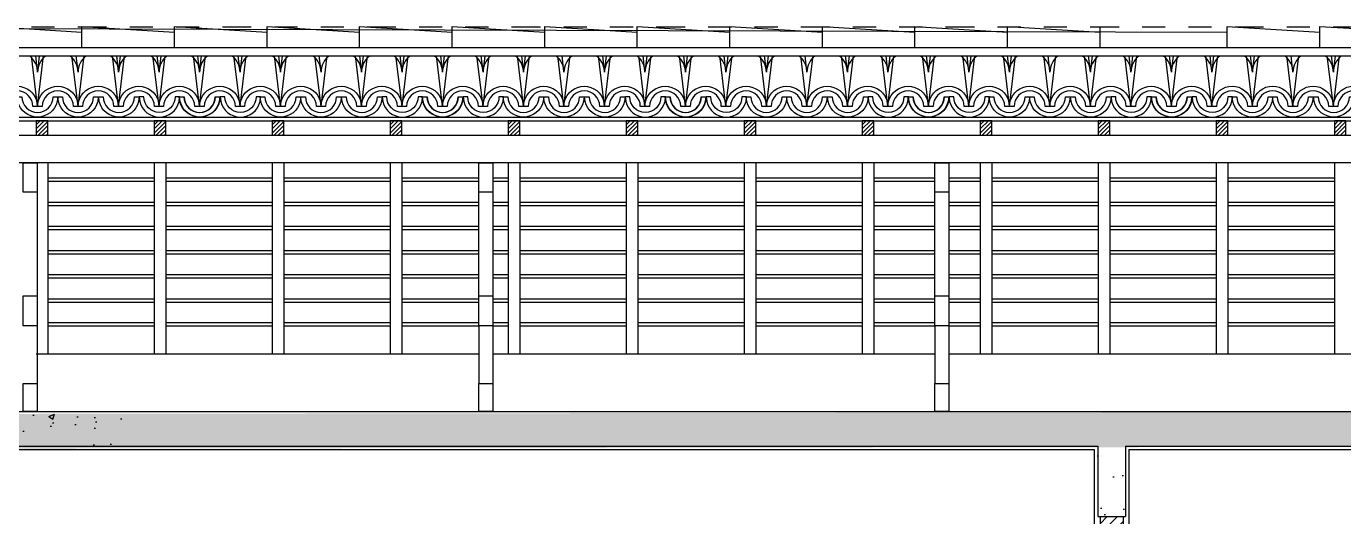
# Model space of a CAD drawing. Extents: x 183 to 373, y 23 to 105.
# Drawn here: x 220.27 to 225.96, y 83.3 to 85.42 of the extents above; entities that cross this region are included whole.
import ezdxf

# ---------------------------------------------------------------- set-up
doc = ezdxf.new("R2010")
doc.units = 0
doc.header["$LTSCALE"] = 0.005
doc.linetypes.add('C5', pattern=[60, 50, -5, 0, -5])
doc.linetypes.add('TRAÇO-2PTOS_P', pattern=[0.625, 0.25, -0.125, 0, -0.125, 0, -0.125])
doc.layers.get('0').update_dxf_attribs({"linetype": 'CONTINUOUS'})
for name, color, linetype in [('01', 1, 'CONTINUOUS'), ('A-PAREDE', 5, 'CONTINUOUS'), ('ARQ-ALV-CORTE', 4, 'CONTINUOUS'), ('ARQ-EXO-1_100', 251, 'C5'), ('ARQ-HTC', 9, 'CONTINUOUS'), ('ARQ-TLH-VISTA1', 2, 'CONTINUOUS'), ('BL-AR-TELHA 2', 2, 'CONTINUOUS'), ('MADEIRAMENTO', 2, 'CONTINUOUS')]:
    doc.layers.add(name, color=color, linetype=linetype)

msp = doc.modelspace()

# ---------------------------------------------------------------- hatches: boundary and pattern name
at = {"layer": 'ARQ-HTC'}
h = msp.add_hatch(dxfattribs=at)
h.set_pattern_fill('ANSI31', color=256, scale=0.004, style=0)
h.set_pattern_definition([(45, (-27.12494, 37.775708), (-0.0089802561, 0.0089802561), [])])
h.paths.add_polyline_path([(220.3147, 84.9458), (220.3647, 84.9458), (220.3647, 85.0085), (220.3147, 85.0085)])
h = msp.add_hatch(dxfattribs=at)
h.set_pattern_fill('ANSI31', color=256, scale=0.004, style=0)
h.set_pattern_definition([(45, (-26.61494, 37.775708), (-0.0089802561, 0.0089802561), [])])
h.paths.add_polyline_path([(220.8247, 84.9458), (220.8747, 84.9458), (220.8747, 85.0085), (220.8247, 85.0085)])
h = msp.add_hatch(dxfattribs=at)
h.set_pattern_fill('ANSI31', color=256, scale=0.004, style=0)
h.set_pattern_definition([(45, (-26.10494, 37.775708), (-0.0089802561, 0.0089802561), [])])
h.paths.add_polyline_path([(221.3347, 84.9458), (221.3847, 84.9458), (221.3847, 85.0085), (221.3347, 85.0085)])
h = msp.add_hatch(dxfattribs=at)
h.set_pattern_fill('ANSI31', color=256, scale=0.004, style=0)
h.set_pattern_definition([(45, (-25.59494, 37.775708), (-0.0089802561, 0.0089802561), [])])
h.paths.add_polyline_path([(221.8447, 84.9458), (221.8947, 84.9458), (221.8947, 85.0085), (221.8447, 85.0085)])
h = msp.add_hatch(dxfattribs=at)
h.set_pattern_fill('ANSI31', color=256, scale=0.004, style=0)
h.set_pattern_definition([(45, (-25.08494, 37.775708), (-0.0089802561, 0.0089802561), [])])
h.paths.add_polyline_path([(222.3547, 84.9458), (222.4047, 84.9458), (222.4047, 85.0085), (222.3547, 85.0085)])
h = msp.add_hatch(dxfattribs=at)
h.set_pattern_fill('ANSI31', color=256, scale=0.004, style=0)
h.set_pattern_definition([(45, (-24.57494, 37.775708), (-0.0089802561, 0.0089802561), [])])
h.paths.add_polyline_path([(222.8647, 84.9458), (222.9147, 84.9458), (222.9147, 85.0085), (222.8647, 85.0085)])
h = msp.add_hatch(dxfattribs=at)
h.set_pattern_fill('ANSI31', color=256, scale=0.004, style=0)
h.set_pattern_definition([(45, (-24.06494, 37.775708), (-0.0089802561, 0.0089802561), [])])
h.paths.add_polyline_path([(223.3747, 84.9458), (223.4247, 84.9458), (223.4247, 85.0085), (223.3747, 85.0085)])
h = msp.add_hatch(dxfattribs=at)
h.set_pattern_fill('ANSI31', color=256, scale=0.004, style=0)
h.set_pattern_definition([(45, (-23.55494, 37.775708), (-0.0089802561, 0.0089802561), [])])
h.paths.add_polyline_path([(223.8847, 84.9458), (223.9347, 84.9458), (223.9347, 85.0085), (223.8847, 85.0085)])
h = msp.add_hatch(dxfattribs=at)
h.set_pattern_fill('ANSI31', color=256, scale=0.004, style=0)
h.set_pattern_definition([(45, (-23.04494, 37.775708), (-0.0089802561, 0.0089802561), [])])
h.paths.add_polyline_path([(224.3947, 84.9458), (224.4447, 84.9458), (224.4447, 85.0085), (224.3947, 85.0085)])
h = msp.add_hatch(dxfattribs=at)
h.set_pattern_fill('ANSI31', color=256, scale=0.004, style=0)
h.set_pattern_definition([(45, (-22.53494, 37.775708), (-0.0089802561, 0.0089802561), [])])
h.paths.add_polyline_path([(224.9047, 84.9458), (224.9547, 84.9458), (224.9547, 85.0085), (224.9047, 85.0085)])
h = msp.add_hatch(dxfattribs=at)
h.set_pattern_fill('ANSI31', color=256, scale=0.004, style=0)
h.set_pattern_definition([(45, (-22.02494, 37.775708), (-0.0089802561, 0.0089802561), [])])
h.paths.add_polyline_path([(225.4147, 84.9458), (225.4647, 84.9458), (225.4647, 85.0085), (225.4147, 85.0085)])
h = msp.add_hatch(dxfattribs=at)
h.set_pattern_fill('ANSI31', color=256, scale=0.004, style=0)
h.set_pattern_definition([(45, (-21.51494, 37.775708), (-0.0089802561, 0.0089802561), [])])
h.paths.add_polyline_path([(225.9247, 84.9458), (225.9747, 84.9458), (225.9747, 85.0085), (225.9247, 85.0085)])
h = msp.add_hatch(dxfattribs=at)
h.set_pattern_fill('AR-CONC', color=251, scale=0.0014, style=0)
h.set_pattern_definition([(50, (84.715, 34.55552), (0.25505854, -0.02231472), [0.02667, -0.29337]), (355, (84.715, 34.55552), (-0.0493408, 0.2674796), [0.021336, -0.2346968]), (100.45144, (84.73625, 34.55366), (0.20571775, 0.24516485), [0.022666, -0.24932634]), (46.1842, (84.715, 34.62664), (0.37951066, -0.05885926), [0.040005, -0.440055]), (96.63556, (84.74662, 34.62174), (0.3323658, 0.3463966), [0.033999, -0.3739899]), (351.18415, (84.715, 34.62664), (0.3323658, 0.3463966), [0.032004, -0.3520436]), (21, (84.75056, 34.60886), (0.21226015, -0.14317128), [0.02667, -0.29337]), (326, (84.75056, 34.60886), (0.08652284, 0.25786315), [0.021336, -0.234696]), (71.45144, (84.76824, 34.59693), (0.298783, 0.11469188), [0.022666, -0.2493259]), (37.5, (84.715, 34.55552), (0.004324045, 0.118377054), [0, -0.2318512, 0, -0.238252, 0, -0.235585]), (7.5, (84.715, 34.55552), (0.09354753, 0.1402528), [0, -0.1358392, 0, -0.2265172, 0, -0.089789]), (327.5, (84.6357, 34.55552), (0.189826833, -0.00802024), [0, -0.0889, 0, -0.277368, 0, -0.368046]), (317.5, (84.60014, 34.55552), (0.20738085, 0.03559709), [0, -0.11557, 0, -0.1842008, 0, -0.261366])])
h.paths.add_polyline_path([(228.8376, 83.7528), (216.8873, 83.7378), (216.8873, 83.5878), (228.8376, 83.6028)])
h = msp.add_hatch(dxfattribs=at)
h.set_pattern_fill('AR-CONC', color=251, scale=0.0014, style=0)
h.set_pattern_definition([(50, (76.565, 34.55552), (0.25505854, -0.02231472), [0.02667, -0.29337]), (355, (76.565, 34.55552), (-0.0493408, 0.2674796), [0.021336, -0.2346968]), (100.45144, (76.58625, 34.55366), (0.20571775, 0.24516485), [0.022666, -0.24932634]), (46.1842, (76.565, 34.62664), (0.37951066, -0.05885926), [0.040005, -0.440055]), (96.63556, (76.59662, 34.62174), (0.3323658, 0.3463966), [0.033999, -0.3739899]), (351.18415, (76.565, 34.62664), (0.3323658, 0.3463966), [0.032004, -0.3520436]), (21, (76.60056, 34.60886), (0.21226015, -0.14317128), [0.02667, -0.29337]), (326, (76.60056, 34.60886), (0.08652284, 0.25786315), [0.021336, -0.234696]), (71.45144, (76.61824, 34.59693), (0.298783, 0.11469188), [0.022666, -0.2493259]), (37.5, (76.565, 34.55552), (0.004324045, 0.118377054), [0, -0.2318512, 0, -0.238252, 0, -0.235585]), (7.5, (76.565, 34.55552), (0.09354753, 0.1402528), [0, -0.1358392, 0, -0.2265172, 0, -0.089789]), (327.5, (76.4857, 34.55552), (0.189826833, -0.00802024), [0, -0.0889, 0, -0.277368, 0, -0.368046]), (317.5, (76.45014, 34.55552), (0.20738085, 0.03559709), [0, -0.11557, 0, -0.1842008, 0, -0.261366])])
h.paths.add_polyline_path([(220.6876, 83.7528), (217.5003, 83.7528), (217.5003, 83.6028), (220.6876, 83.6028)])
h = msp.add_hatch(dxfattribs=at)
h.set_pattern_fill('AR-CONC', color=251, scale=0.0014, style=0)
h.set_pattern_definition([(50, (84.715, 34.55552), (0.25505854, -0.02231472), [0.02667, -0.29337]), (355, (84.715, 34.55552), (-0.0493408, 0.2674796), [0.021336, -0.2346968]), (100.45144, (84.73625, 34.55366), (0.20571775, 0.24516485), [0.022666, -0.24932634]), (46.1842, (84.715, 34.62664), (0.37951066, -0.05885926), [0.040005, -0.440055]), (96.63556, (84.74662, 34.62174), (0.3323658, 0.3463966), [0.033999, -0.3739899]), (351.18415, (84.715, 34.62664), (0.3323658, 0.3463966), [0.032004, -0.3520436]), (21, (84.75056, 34.60886), (0.21226015, -0.14317128), [0.02667, -0.29337]), (326, (84.75056, 34.60886), (0.08652284, 0.25786315), [0.021336, -0.234696]), (71.45144, (84.76824, 34.59693), (0.298783, 0.11469188), [0.022666, -0.2493259]), (37.5, (84.715, 34.55552), (0.004324045, 0.118377054), [0, -0.2318512, 0, -0.238252, 0, -0.235585]), (7.5, (84.715, 34.55552), (0.09354753, 0.1402528), [0, -0.1358392, 0, -0.2265172, 0, -0.089789]), (327.5, (84.6357, 34.55552), (0.189826833, -0.00802024), [0, -0.0889, 0, -0.277368, 0, -0.368046]), (317.5, (84.60014, 34.55552), (0.20738085, 0.03559709), [0, -0.11557, 0, -0.1842008, 0, -0.261366])])
h.paths.add_polyline_path([(225.0223, 83.5878), (224.9023, 83.5878), (224.9023, 83.2978), (225.0223, 83.2978)])
h = msp.add_hatch(dxfattribs=at)
h.set_pattern_fill('ANSI31', color=251, scale=0.01, style=0)
h.set_pattern_definition([(45, (76.564996, 34.55552), (-0.02245064, 0.02245064), [])])
h.paths.add_polyline_path([(224.9123, 83.2978), (225.0123, 83.2978), (225.0123, 80.7678), (224.9123, 80.7678)])

# ---------------------------------------------------------------- linework, layer by layer
at = {"color": 3}
for points in [[(220.3147, 84.9458), (220.3647, 84.9458), (220.3647, 85.0085), (220.3147, 85.0085)], [(220.8247, 84.9458), (220.8747, 84.9458), (220.8747, 85.0085), (220.8247, 85.0085)], [(221.3347, 84.9458), (221.3847, 84.9458), (221.3847, 85.0085), (221.3347, 85.0085)], [(221.8447, 84.9458), (221.8947, 84.9458), (221.8947, 85.0085), (221.8447, 85.0085)], [(222.3547, 84.9458), (222.4047, 84.9458), (222.4047, 85.0085), (222.3547, 85.0085)], [(222.8647, 84.9458), (222.9147, 84.9458), (222.9147, 85.0085), (222.8647, 85.0085)], [(223.3747, 84.9458), (223.4247, 84.9458), (223.4247, 85.0085), (223.3747, 85.0085)], [(223.8847, 84.9458), (223.9347, 84.9458), (223.9347, 85.0085), (223.8847, 85.0085)], [(224.3947, 84.9458), (224.4447, 84.9458), (224.4447, 85.0085), (224.3947, 85.0085)], [(224.9047, 84.9458), (224.9547, 84.9458), (224.9547, 85.0085), (224.9047, 85.0085)], [(225.4147, 84.9458), (225.4647, 84.9458), (225.4647, 85.0085), (225.4147, 85.0085)], [(225.9247, 84.9458), (225.9747, 84.9458), (225.9747, 85.0085), (225.9247, 85.0085)]]:
    msp.add_lwpolyline(points, close=True, dxfattribs=at)
at = {"layer": '01', "color": 251}
for p, q in [((220.3647, 84.8262), (220.3647, 84.0007)), ((220.8247, 84.8262), (220.8247, 84.0007)), ((220.8747, 84.8262), (220.8747, 84.0007)), ((221.3347, 84.8262), (221.3347, 84.0007)), ((221.3847, 84.8262), (221.3847, 84.0007)), ((221.8447, 84.8262), (221.8447, 84.0007)), ((221.8947, 84.8262), (221.8947, 84.0007)), ((222.3547, 84.8262), (222.3547, 84.0007)), ((222.4047, 84.8262), (222.4047, 84.0007)), ((222.8647, 84.8262), (222.8647, 84.0007)), ((222.9147, 84.8262), (222.9147, 84.0007)), ((223.3747, 84.8262), (223.3747, 84.0007)), ((223.4247, 84.8262), (223.4247, 84.0007)), ((223.8847, 84.8262), (223.8847, 84.0007)), ((223.9347, 84.8262), (223.9347, 84.0007)), ((224.3947, 84.8262), (224.3947, 84.0007)), ((224.4447, 84.8262), (224.4447, 84.0007)), ((224.9047, 84.8262), (224.9047, 84.0007)), ((224.9547, 84.8262), (224.9547, 84.0007)), ((225.4147, 84.8262), (225.4147, 84.0007)), ((225.4647, 84.8262), (225.4647, 84.0007)), ((225.9247, 84.8262), (225.9247, 84.0007)), ((220.8247, 84.7608), (220.3647, 84.7608)), ((220.8247, 84.7463), (220.3647, 84.7463)), ((221.3347, 84.7608), (220.8747, 84.7608)), ((221.3347, 84.7463), (220.8747, 84.7463)), ((221.8447, 84.7608), (221.3847, 84.7608)), ((221.8447, 84.7463), (221.3847, 84.7463)), ((222.2283, 84.7608), (221.8947, 84.7608)), ((222.2283, 84.7463), (221.8947, 84.7463)), ((222.3547, 84.7608), (222.2883, 84.7608)), ((222.3547, 84.7463), (222.2883, 84.7463)), ((222.8647, 84.7608), (222.4047, 84.7608)), ((222.8647, 84.7463), (222.4047, 84.7463)), ((223.3747, 84.7608), (222.9147, 84.7608)), ((223.3747, 84.7463), (222.9147, 84.7463)), ((223.8847, 84.7608), (223.4247, 84.7608)), ((223.8847, 84.7463), (223.4247, 84.7463)), ((224.1983, 84.7608), (223.9347, 84.7608)), ((224.1983, 84.7463), (223.9347, 84.7463)), ((224.3947, 84.7608), (224.2583, 84.7608)), ((224.3947, 84.7463), (224.2583, 84.7463)), ((224.9047, 84.7608), (224.4447, 84.7608)), ((224.9047, 84.7463), (224.4447, 84.7463)), ((225.4147, 84.7608), (224.9547, 84.7608)), ((225.4147, 84.7463), (224.9547, 84.7463)), ((225.9247, 84.7608), (225.4647, 84.7608)), ((225.9247, 84.7463), (225.4647, 84.7463)), ((220.8247, 84.6556), (220.3647, 84.6556)), ((221.3347, 84.6556), (220.8747, 84.6556)), ((221.8447, 84.6556), (221.3847, 84.6556)), ((222.2283, 84.6556), (221.8947, 84.6556)), ((222.3547, 84.6556), (222.2883, 84.6556)), ((222.8647, 84.6556), (222.4047, 84.6556)), ((223.3747, 84.6556), (222.9147, 84.6556)), ((223.8847, 84.6556), (223.4247, 84.6556)), ((224.1983, 84.6556), (223.9347, 84.6556)), ((224.3947, 84.6556), (224.2583, 84.6556)), ((224.9047, 84.6556), (224.4447, 84.6556)), ((225.4147, 84.6556), (224.9547, 84.6556)), ((225.9247, 84.6556), (225.4647, 84.6556)), ((220.8247, 84.6411), (220.3647, 84.6411)), ((221.3347, 84.6411), (220.8747, 84.6411)), ((221.8447, 84.6411), (221.3847, 84.6411)), ((222.2283, 84.6411), (221.8947, 84.6411)), ((222.3547, 84.6411), (222.2883, 84.6411)), ((222.8647, 84.6411), (222.4047, 84.6411)), ((223.3747, 84.6411), (222.9147, 84.6411)), ((223.8847, 84.6411), (223.4247, 84.6411)), ((224.1983, 84.6411), (223.9347, 84.6411)), ((224.3947, 84.6411), (224.2583, 84.6411)), ((224.9047, 84.6411), (224.4447, 84.6411)), ((225.4147, 84.6411), (224.9547, 84.6411)), ((225.9247, 84.6411), (225.4647, 84.6411)), ((220.8247, 84.5513), (220.3647, 84.5513)), ((221.3347, 84.5513), (220.8747, 84.5513)), ((221.8447, 84.5513), (221.3847, 84.5513)), ((222.2283, 84.5513), (221.8947, 84.5513)), ((222.3547, 84.5513), (222.2883, 84.5513)), ((222.8647, 84.5513), (222.4047, 84.5513)), ((223.3747, 84.5513), (222.9147, 84.5513)), ((223.8847, 84.5513), (223.4247, 84.5513)), ((224.1983, 84.5513), (223.9347, 84.5513)), ((224.3947, 84.5513), (224.2583, 84.5513)), ((224.9047, 84.5513), (224.4447, 84.5513)), ((225.4147, 84.5513), (224.9547, 84.5513)), ((225.9247, 84.5513), (225.4647, 84.5513)), ((220.8247, 84.5368), (220.3647, 84.5368)), ((221.3347, 84.5368), (220.8747, 84.5368)), ((221.8447, 84.5368), (221.3847, 84.5368)), ((222.2283, 84.5368), (221.8947, 84.5368)), ((222.3547, 84.5368), (222.2883, 84.5368)), ((222.8647, 84.5368), (222.4047, 84.5368)), ((223.3747, 84.5368), (222.9147, 84.5368)), ((223.8847, 84.5368), (223.4247, 84.5368)), ((224.1983, 84.5368), (223.9347, 84.5368)), ((224.3947, 84.5368), (224.2583, 84.5368)), ((224.9047, 84.5368), (224.4447, 84.5368)), ((225.4147, 84.5368), (224.9547, 84.5368)), ((225.9247, 84.5368), (225.4647, 84.5368)), ((220.8247, 84.4469), (220.3647, 84.4469)), ((220.8247, 84.4325), (220.3647, 84.4325)), ((221.3347, 84.4469), (220.8747, 84.4469)), ((221.3347, 84.4325), (220.8747, 84.4325)), ((221.8447, 84.4469), (221.3847, 84.4469)), ((221.8447, 84.4325), (221.3847, 84.4325)), ((222.2283, 84.4469), (221.8947, 84.4469)), ((222.2283, 84.4325), (221.8947, 84.4325)), ((222.3547, 84.4469), (222.2883, 84.4469)), ((222.3547, 84.4325), (222.2883, 84.4325)), ((222.8647, 84.4469), (222.4047, 84.4469)), ((222.8647, 84.4325), (222.4047, 84.4325)), ((223.3747, 84.4469), (222.9147, 84.4469)), ((223.3747, 84.4325), (222.9147, 84.4325)), ((223.8847, 84.4469), (223.4247, 84.4469)), ((223.8847, 84.4325), (223.4247, 84.4325)), ((224.1983, 84.4469), (223.9347, 84.4469)), ((224.1983, 84.4325), (223.9347, 84.4325)), ((224.3947, 84.4469), (224.2583, 84.4469)), ((224.3947, 84.4325), (224.2583, 84.4325)), ((224.9047, 84.4469), (224.4447, 84.4469)), ((224.9047, 84.4325), (224.4447, 84.4325)), ((225.4147, 84.4469), (224.9547, 84.4469)), ((225.4147, 84.4325), (224.9547, 84.4325)), ((225.9247, 84.4469), (225.4647, 84.4469)), ((225.9247, 84.4325), (225.4647, 84.4325)), ((220.8247, 84.3426), (220.3647, 84.3426)), ((220.8247, 84.3281), (220.3647, 84.3281)), ((221.3347, 84.3426), (220.8747, 84.3426)), ((221.3347, 84.3281), (220.8747, 84.3281)), ((221.8447, 84.3426), (221.3847, 84.3426)), ((221.8447, 84.3281), (221.3847, 84.3281)), ((222.2283, 84.3426), (221.8947, 84.3426)), ((222.2283, 84.3281), (221.8947, 84.3281)), ((222.3547, 84.3426), (222.2883, 84.3426)), ((222.3547, 84.3281), (222.2883, 84.3281)), ((222.8647, 84.3426), (222.4047, 84.3426)), ((222.8647, 84.3281), (222.4047, 84.3281)), ((223.3747, 84.3426), (222.9147, 84.3426)), ((223.3747, 84.3281), (222.9147, 84.3281)), ((223.8847, 84.3426), (223.4247, 84.3426)), ((223.8847, 84.3281), (223.4247, 84.3281)), ((224.1983, 84.3426), (223.9347, 84.3426)), ((224.1983, 84.3281), (223.9347, 84.3281)), ((224.3947, 84.3426), (224.2583, 84.3426)), ((224.3947, 84.3281), (224.2583, 84.3281)), ((224.9047, 84.3426), (224.4447, 84.3426)), ((224.9047, 84.3281), (224.4447, 84.3281)), ((225.4147, 84.3426), (224.9547, 84.3426)), ((225.4147, 84.3281), (224.9547, 84.3281)), ((225.9247, 84.3426), (225.4647, 84.3426)), ((225.9247, 84.3281), (225.4647, 84.3281)), ((220.8247, 84.2383), (220.3647, 84.2383)), ((220.8247, 84.2238), (220.3647, 84.2238)), ((221.3347, 84.2383), (220.8747, 84.2383)), ((221.3347, 84.2238), (220.8747, 84.2238)), ((221.8447, 84.2383), (221.3847, 84.2383)), ((221.8447, 84.2238), (221.3847, 84.2238)), ((222.2283, 84.2383), (221.8947, 84.2383)), ((222.2283, 84.2238), (221.8947, 84.2238)), ((222.3547, 84.2383), (222.2883, 84.2383)), ((222.3547, 84.2238), (222.2883, 84.2238)), ((222.8647, 84.2383), (222.4047, 84.2383)), ((222.8647, 84.2238), (222.4047, 84.2238)), ((223.3747, 84.2383), (222.9147, 84.2383)), ((223.3747, 84.2238), (222.9147, 84.2238)), ((223.8847, 84.2383), (223.4247, 84.2383)), ((223.8847, 84.2238), (223.4247, 84.2238)), ((224.1983, 84.2383), (223.9347, 84.2383)), ((224.1983, 84.2238), (223.9347, 84.2238)), ((224.3947, 84.2383), (224.2583, 84.2383)), ((224.3947, 84.2238), (224.2583, 84.2238)), ((224.9047, 84.2383), (224.4447, 84.2383)), ((224.9047, 84.2238), (224.4447, 84.2238)), ((225.4147, 84.2383), (224.9547, 84.2383)), ((225.4147, 84.2238), (224.9547, 84.2238)), ((225.9247, 84.2383), (225.4647, 84.2383)), ((225.9247, 84.2238), (225.4647, 84.2238)), ((220.8247, 84.1348), (220.3647, 84.1348)), ((220.8247, 84.1203), (220.3647, 84.1203)), ((221.3347, 84.1348), (220.8747, 84.1348)), ((221.3347, 84.1203), (220.8747, 84.1203)), ((221.8447, 84.1348), (221.3847, 84.1348)), ((221.8447, 84.1203), (221.3847, 84.1203)), ((222.2283, 84.1348), (221.8947, 84.1348)), ((222.2283, 84.1203), (221.8947, 84.1203)), ((222.3547, 84.1348), (222.2883, 84.1348)), ((222.3547, 84.1203), (222.2883, 84.1203)), ((222.8647, 84.1348), (222.4047, 84.1348)), ((222.8647, 84.1203), (222.4047, 84.1203)), ((223.3747, 84.1348), (222.9147, 84.1348)), ((223.3747, 84.1203), (222.9147, 84.1203)), ((223.8847, 84.1348), (223.4247, 84.1348)), ((223.8847, 84.1203), (223.4247, 84.1203)), ((224.1983, 84.1348), (223.9347, 84.1348)), ((224.1983, 84.1203), (223.9347, 84.1203)), ((224.3947, 84.1348), (224.2583, 84.1348)), ((224.3947, 84.1203), (224.2583, 84.1203)), ((224.9047, 84.1348), (224.4447, 84.1348)), ((224.9047, 84.1203), (224.4447, 84.1203)), ((225.4147, 84.1348), (224.9547, 84.1348)), ((225.4147, 84.1203), (224.9547, 84.1203)), ((225.9247, 84.1348), (225.4647, 84.1348)), ((225.9247, 84.1203), (225.4647, 84.1203)), ((220.3147, 84.0007), (222.2283, 84.0007)), ((220.3183, 84.0007), (222.2283, 84.0007)), ((222.2883, 84.0007), (224.1983, 84.0007)), ((222.2883, 84.0007), (224.1983, 84.0007)), ((224.2583, 84.0007), (226.1683, 84.0007))]:
    msp.add_line(p, q, dxfattribs=at)
at = {"layer": '01'}
for p, q in [((216.8873, 83.5878), (224.8873, 83.5878)), ((224.8873, 83.5878), (224.8873, 80.7678)), ((225.0373, 83.5878), (225.0373, 80.7678)), ((225.0373, 83.5878), (233.0373, 83.5878))]:
    msp.add_line(p, q, dxfattribs=at)
at = {"layer": 'A-PAREDE', "color": 5}
for p, q in [((208.6023, 83.7528), (241.1623, 83.7528)), ((216.8723, 83.6028), (224.9023, 83.6028)), ((224.9023, 83.6028), (224.9023, 83.2978)), ((225.0223, 83.6028), (225.0223, 83.2978)), ((225.0223, 83.6028), (233.0523, 83.6028)), ((224.9023, 83.2978), (225.0223, 83.2978)), ((224.9123, 83.2978), (224.9123, 80.7678)), ((225.0123, 83.2978), (225.0123, 80.7678))]:
    msp.add_line(p, q, dxfattribs=at)
at = {"layer": 'A-PAREDE'}
for points in [[(220.2583, 84.8262), (220.3183, 84.8262), (220.3183, 84.7002), (220.2583, 84.7002)], [(222.2283, 84.8262), (222.2883, 84.8262), (222.2883, 84.7002), (222.2283, 84.7002)], [(224.1983, 84.8262), (224.2583, 84.8262), (224.2583, 84.7002), (224.1983, 84.7002)], [(220.2583, 84.2518), (220.3183, 84.2518), (220.3183, 84.1227), (220.2583, 84.1227)], [(222.2283, 84.2518), (222.2883, 84.2518), (222.2883, 84.1227), (222.2283, 84.1227)], [(224.1983, 84.2518), (224.2583, 84.2518), (224.2583, 84.1227), (224.1983, 84.1227)], [(220.2583, 83.8728), (220.3183, 83.8728), (220.3183, 83.7528), (220.2583, 83.7528)], [(222.2283, 83.8728), (222.2883, 83.8728), (222.2883, 83.7528), (222.2283, 83.7528)], [(224.1983, 83.8728), (224.2583, 83.8728), (224.2583, 83.7528), (224.1983, 83.7528)]]:
    msp.add_lwpolyline(points, close=True, dxfattribs=at)
at = {"layer": 'ARQ-ALV-CORTE'}
msp.add_line((224.9023, 83.2978), (225.0223, 83.2978), dxfattribs=at)
at = {"layer": 'ARQ-EXO-1_100', "color": 252, "linetype": 'TRAÇO-2PTOS_P', "ltscale": 100}
for p, q in [((205.4942, 85.4144), (267.0085, 85.4144)), ((205.4942, 83.7528), (267.0085, 83.7528))]:
    msp.add_line(p, q, dxfattribs=at)
at = {"layer": 'ARQ-TLH-VISTA1'}
for p, q in [((211.6447, 85.0243), (262.7298, 85.0243)), ((220.3183, 84.7002), (220.3183, 84.2518)), ((222.2283, 84.2518), (222.2283, 84.7002)), ((222.2883, 84.7002), (222.2883, 84.2518)), ((224.1983, 84.2518), (224.1983, 84.7002)), ((224.2583, 84.7002), (224.2583, 84.2518)), ((220.3183, 84.1227), (220.3183, 83.8728)), ((222.2283, 84.1227), (222.2283, 83.8728)), ((222.2883, 84.1227), (222.2883, 83.8728)), ((224.1983, 84.1227), (224.1983, 83.8728)), ((224.2583, 84.1227), (224.2583, 83.8728))]:
    msp.add_line(p, q, dxfattribs=at)
for points in [[(220.318, 85.0911), (220.3205, 85.0703), (220.3005, 85.0703, 1), (220.1655, 85.0703), (220.1455, 85.0703), (220.148, 85.0911, -0.785113)], [(220.2355, 85.0915), (220.233, 85.1122), (220.253, 85.1122, 1), (220.388, 85.1122), (220.408, 85.1122), (220.4055, 85.0915, -0.785113)], [(220.493, 85.0911), (220.4955, 85.0703), (220.4755, 85.0703, 1), (220.3405, 85.0703), (220.3205, 85.0703), (220.323, 85.0911, -0.785113)], [(220.4105, 85.0915), (220.408, 85.1122), (220.428, 85.1122, 1), (220.563, 85.1122), (220.583, 85.1122), (220.5805, 85.0915, -0.785113)], [(220.668, 85.0911), (220.6705, 85.0703), (220.6505, 85.0703, 1), (220.5155, 85.0703), (220.4955, 85.0703), (220.498, 85.0911, -0.785113)], [(220.5872, 85.0915), (220.5847, 85.1122), (220.6047, 85.1122, 1), (220.7397, 85.1122), (220.7597, 85.1122), (220.7572, 85.0915, -0.785113)], [(220.843, 85.0911), (220.8455, 85.0703), (220.8255, 85.0703, 1), (220.6905, 85.0703), (220.6705, 85.0703), (220.673, 85.0911, -0.785113)], [(220.9322, 85.0915), (220.9347, 85.1122), (220.9147, 85.1122, -1), (220.7797, 85.1122), (220.7597, 85.1122), (220.7622, 85.0915, 0.785113)], [(221.018, 85.0911), (221.0205, 85.0703), (221.0005, 85.0703, 1), (220.8655, 85.0703), (220.8455, 85.0703), (220.848, 85.0911, -0.785113)], [(220.9355, 85.0915), (220.933, 85.1123), (220.953, 85.1123, 1), (221.088, 85.1123), (221.108, 85.1123), (221.1055, 85.0915, -0.785113)], [(220.9372, 85.0915), (220.9347, 85.1123), (220.9547, 85.1123, 1), (221.0897, 85.1123), (221.1097, 85.1123), (221.1072, 85.0915, -0.785113)], [(221.193, 85.0911), (221.1955, 85.0704), (221.1755, 85.0704, 1), (221.0405, 85.0704), (221.0205, 85.0704), (221.023, 85.0911, -0.785113)], [(221.2822, 85.0915), (221.2847, 85.1123), (221.2647, 85.1123, -1), (221.1297, 85.1123), (221.1097, 85.1123), (221.1122, 85.0915, 0.785113)], [(221.368, 85.0911), (221.3705, 85.0704), (221.3505, 85.0704, 1), (221.2155, 85.0704), (221.1955, 85.0704), (221.198, 85.0911, -0.785113)], [(221.2855, 85.0915), (221.283, 85.1123), (221.303, 85.1123, 1), (221.438, 85.1123), (221.458, 85.1123), (221.4555, 85.0915, -0.785113)], [(221.543, 85.0911), (221.5455, 85.0704), (221.5255, 85.0704, 1), (221.3905, 85.0704), (221.3705, 85.0704), (221.373, 85.0911, -0.785113)], [(221.4605, 85.0915), (221.458, 85.1123), (221.478, 85.1123, 1), (221.613, 85.1123), (221.633, 85.1123), (221.6305, 85.0915, -0.785113)], [(221.718, 85.0911), (221.7205, 85.0704), (221.7005, 85.0704, 1), (221.5655, 85.0704), (221.5455, 85.0704), (221.548, 85.0911, -0.785113)], [(221.6372, 85.0915), (221.6347, 85.1123), (221.6547, 85.1123, 1), (221.7897, 85.1123), (221.8097, 85.1123), (221.8072, 85.0915, -0.785113)], [(221.893, 85.0911), (221.8955, 85.0704), (221.8755, 85.0704, 1), (221.7405, 85.0704), (221.7205, 85.0704), (221.723, 85.0911, -0.785113)], [(221.9822, 85.0915), (221.9847, 85.1123), (221.9647, 85.1123, -1), (221.8297, 85.1123), (221.8097, 85.1123), (221.8122, 85.0915, 0.785113)], [(222.068, 85.0911), (222.0705, 85.0704), (222.0505, 85.0704, 1), (221.9155, 85.0704), (221.8955, 85.0704), (221.898, 85.0911, -0.785113)], [(221.9855, 85.0915), (221.983, 85.1123), (222.003, 85.1123, 1), (222.138, 85.1123), (222.158, 85.1123), (222.1555, 85.0915, -0.785113)], [(221.9872, 85.0915), (221.9847, 85.1123), (222.0047, 85.1123, 1), (222.1397, 85.1123), (222.1597, 85.1123), (222.1572, 85.0915, -0.785113)], [(222.243, 85.0911), (222.2455, 85.0704), (222.2255, 85.0704, 1), (222.0905, 85.0704), (222.0705, 85.0704), (222.073, 85.0911, -0.785113)], [(222.3322, 85.0915), (222.3347, 85.1123), (222.3147, 85.1123, -1), (222.1797, 85.1123), (222.1597, 85.1123), (222.1622, 85.0915, 0.785113)], [(222.418, 85.0911), (222.4205, 85.0704), (222.4005, 85.0704, 1), (222.2655, 85.0704), (222.2455, 85.0704), (222.248, 85.0911, -0.785113)], [(222.3355, 85.0915), (222.333, 85.1123), (222.353, 85.1123, 1), (222.488, 85.1123), (222.508, 85.1123), (222.5055, 85.0915, -0.785113)], [(222.593, 85.0911), (222.5955, 85.0704), (222.5755, 85.0704, 1), (222.4405, 85.0704), (222.4205, 85.0704), (222.423, 85.0911, -0.785113)], [(222.5105, 85.0915), (222.508, 85.1123), (222.528, 85.1123, 1), (222.663, 85.1123), (222.683, 85.1123), (222.6805, 85.0915, -0.785113)], [(222.768, 85.0911), (222.7705, 85.0704), (222.7505, 85.0704, 1), (222.6155, 85.0704), (222.5955, 85.0704), (222.598, 85.0911, -0.785113)], [(222.6872, 85.0915), (222.6847, 85.1123), (222.7047, 85.1123, 1), (222.8397, 85.1123), (222.8597, 85.1123), (222.8572, 85.0915, -0.785113)], [(222.943, 85.0911), (222.9455, 85.0704), (222.9255, 85.0704, 1), (222.7905, 85.0704), (222.7705, 85.0704), (222.773, 85.0911, -0.785113)], [(223.0322, 85.0915), (223.0347, 85.1123), (223.0147, 85.1123, -1), (222.8797, 85.1123), (222.8597, 85.1123), (222.8622, 85.0915, 0.785113)], [(223.118, 85.0911), (223.1205, 85.0704), (223.1005, 85.0704, 1), (222.9655, 85.0704), (222.9455, 85.0704), (222.948, 85.0911, -0.785113)], [(223.0355, 85.0915), (223.033, 85.1123), (223.053, 85.1123, 1), (223.188, 85.1123), (223.208, 85.1123), (223.2055, 85.0915, -0.785113)], [(223.0372, 85.0915), (223.0347, 85.1123), (223.0547, 85.1123, 1), (223.1897, 85.1123), (223.2097, 85.1123), (223.2072, 85.0915, -0.785113)], [(223.293, 85.0911), (223.2955, 85.0704), (223.2755, 85.0704, 1), (223.1405, 85.0704), (223.1205, 85.0704), (223.123, 85.0911, -0.785113)], [(223.3822, 85.0915), (223.3847, 85.1123), (223.3647, 85.1123, -1), (223.2297, 85.1123), (223.2097, 85.1123), (223.2122, 85.0915, 0.785113)], [(223.468, 85.0911), (223.4705, 85.0704), (223.4505, 85.0704, 1), (223.3155, 85.0704), (223.2955, 85.0704), (223.298, 85.0911, -0.785113)], [(223.3855, 85.0915), (223.383, 85.1123), (223.403, 85.1123, 1), (223.538, 85.1123), (223.558, 85.1123), (223.5555, 85.0915, -0.785113)], [(223.643, 85.0911), (223.6455, 85.0704), (223.6255, 85.0704, 1), (223.4905, 85.0704), (223.4705, 85.0704), (223.473, 85.0911, -0.785113)], [(223.5605, 85.0915), (223.558, 85.1123), (223.578, 85.1123, 1), (223.713, 85.1123), (223.733, 85.1123), (223.7305, 85.0915, -0.785113)], [(223.818, 85.0911), (223.8205, 85.0704), (223.8005, 85.0704, 1), (223.6655, 85.0704), (223.6455, 85.0704), (223.648, 85.0911, -0.785113)], [(223.7372, 85.0915), (223.7347, 85.1123), (223.7547, 85.1123, 1), (223.8897, 85.1123), (223.9097, 85.1123), (223.9072, 85.0915, -0.785113)], [(223.993, 85.0911), (223.9955, 85.0704), (223.9755, 85.0704, 1), (223.8405, 85.0704), (223.8205, 85.0704), (223.823, 85.0911, -0.785113)], [(224.0822, 85.0915), (224.0847, 85.1123), (224.0647, 85.1123, -1), (223.9297, 85.1123), (223.9097, 85.1123), (223.9122, 85.0915, 0.785113)], [(224.168, 85.0911), (224.1705, 85.0704), (224.1505, 85.0704, 1), (224.0155, 85.0704), (223.9955, 85.0704), (223.998, 85.0911, -0.785113)], [(224.0855, 85.0915), (224.083, 85.1123), (224.103, 85.1123, 1), (224.238, 85.1123), (224.258, 85.1123), (224.2555, 85.0915, -0.785113)], [(224.0872, 85.0915), (224.0847, 85.1123), (224.1047, 85.1123, 1), (224.2397, 85.1123), (224.2597, 85.1123), (224.2572, 85.0915, -0.785113)], [(224.343, 85.0911), (224.3455, 85.0704), (224.3255, 85.0704, 1), (224.1905, 85.0704), (224.1705, 85.0704), (224.173, 85.0911, -0.785113)], [(224.4322, 85.0915), (224.4347, 85.1123), (224.4147, 85.1123, -1), (224.2797, 85.1123), (224.2597, 85.1123), (224.2622, 85.0915, 0.785113)], [(224.518, 85.0911), (224.5205, 85.0704), (224.5005, 85.0704, 1), (224.3655, 85.0704), (224.3455, 85.0704), (224.348, 85.0911, -0.785113)], [(224.4355, 85.0915), (224.433, 85.1123), (224.453, 85.1123, 1), (224.588, 85.1123), (224.608, 85.1123), (224.6055, 85.0915, -0.785113)], [(224.693, 85.0911), (224.6955, 85.0704), (224.6755, 85.0704, 1), (224.5405, 85.0704), (224.5205, 85.0704), (224.523, 85.0911, -0.785113)], [(224.6105, 85.0915), (224.608, 85.1123), (224.628, 85.1123, 1), (224.763, 85.1123), (224.783, 85.1123), (224.7805, 85.0915, -0.785113)], [(224.868, 85.0911), (224.8705, 85.0704), (224.8505, 85.0704, 1), (224.7155, 85.0704), (224.6955, 85.0704), (224.698, 85.0911, -0.785113)], [(224.7872, 85.0915), (224.7847, 85.1123), (224.8047, 85.1123, 1), (224.9397, 85.1123), (224.9597, 85.1123), (224.9572, 85.0915, -0.785113)], [(225.043, 85.0911), (225.0455, 85.0704), (225.0255, 85.0704, 1), (224.8905, 85.0704), (224.8705, 85.0704), (224.873, 85.0911, -0.785113)], [(225.1322, 85.0915), (225.1347, 85.1123), (225.1147, 85.1123, -1), (224.9797, 85.1123), (224.9597, 85.1123), (224.9622, 85.0915, 0.785113)], [(225.218, 85.0911), (225.2205, 85.0704), (225.2005, 85.0704, 1), (225.0655, 85.0704), (225.0455, 85.0704), (225.048, 85.0911, -0.785113)], [(225.1355, 85.0915), (225.133, 85.1123), (225.153, 85.1123, 1), (225.288, 85.1123), (225.308, 85.1123), (225.3055, 85.0915, -0.785113)], [(225.1372, 85.0915), (225.1347, 85.1123), (225.1547, 85.1123, 1), (225.2897, 85.1123), (225.3097, 85.1123), (225.3072, 85.0915, -0.785113)], [(225.393, 85.0911), (225.3955, 85.0704), (225.3755, 85.0704, 1), (225.2405, 85.0704), (225.2205, 85.0704), (225.223, 85.0911, -0.785113)], [(225.4822, 85.0915), (225.4847, 85.1123), (225.4647, 85.1123, -1), (225.3297, 85.1123), (225.3097, 85.1123), (225.3122, 85.0915, 0.785113)], [(225.568, 85.0912), (225.5705, 85.0704), (225.5505, 85.0704, 1), (225.4155, 85.0704), (225.3955, 85.0704), (225.398, 85.0912, -0.785113)], [(225.4855, 85.0915), (225.483, 85.1123), (225.503, 85.1123, 1), (225.638, 85.1123), (225.658, 85.1123), (225.6555, 85.0915, -0.785113)], [(225.743, 85.0912), (225.7455, 85.0704), (225.7255, 85.0704, 1), (225.5905, 85.0704), (225.5705, 85.0704), (225.573, 85.0912, -0.785113)], [(225.6605, 85.0915), (225.658, 85.1123), (225.678, 85.1123, 1), (225.813, 85.1123), (225.833, 85.1123), (225.8305, 85.0915, -0.785113)], [(225.918, 85.0912), (225.9205, 85.0704), (225.9005, 85.0704, 1), (225.7655, 85.0704), (225.7455, 85.0704), (225.748, 85.0912, -0.785113)], [(225.8372, 85.0915), (225.8347, 85.1123), (225.8547, 85.1123, 1), (225.9897, 85.1123), (226.0097, 85.1123), (226.0072, 85.0915, -0.785113)], [(226.093, 85.0912), (226.0955, 85.0704), (226.0755, 85.0704, 1), (225.9405, 85.0704), (225.9205, 85.0704), (225.923, 85.0912, -0.785113)]]:
    msp.add_lwpolyline(points, format="xyb", close=True, dxfattribs=at)
at = {"layer": 'BL-AR-TELHA 2'}
for p, q in [((220.3206, 85.0711), (220.2944, 85.2884)), ((220.3206, 85.2234), (220.3128, 85.2884)), ((220.3206, 85.0711), (220.3467, 85.2884)), ((220.3211, 85.2187), (220.3295, 85.2884)), ((220.4956, 85.0711), (220.4694, 85.2884)), ((220.4956, 85.2234), (220.4878, 85.2884)), ((220.4956, 85.0711), (220.5217, 85.2884)), ((220.6706, 85.0711), (220.6444, 85.2884)), ((220.6706, 85.2234), (220.6628, 85.2884)), ((220.6706, 85.0711), (220.6967, 85.2884)), ((220.6711, 85.2187), (220.6795, 85.2884)), ((220.8456, 85.0711), (220.8194, 85.2884)), ((220.8456, 85.2234), (220.8378, 85.2884)), ((220.8456, 85.0711), (220.8717, 85.2884)), ((220.8461, 85.2187), (220.8545, 85.2884)), ((221.0206, 85.0711), (220.9944, 85.2884)), ((221.0206, 85.2234), (221.0128, 85.2884)), ((221.0206, 85.0712), (221.0467, 85.2884)), ((221.0211, 85.2187), (221.0295, 85.2884)), ((221.1956, 85.0712), (221.1694, 85.2884)), ((221.1956, 85.2234), (221.1878, 85.2884)), ((221.1956, 85.0712), (221.2217, 85.2884)), ((221.1961, 85.2187), (221.2045, 85.2884)), ((221.3706, 85.0712), (221.3444, 85.2884)), ((221.3706, 85.2234), (221.3628, 85.2884)), ((221.3706, 85.0712), (221.3967, 85.2884)), ((221.3711, 85.2187), (221.3795, 85.2884)), ((221.5456, 85.0712), (221.5194, 85.2884)), ((221.5456, 85.2234), (221.5378, 85.2884)), ((221.5456, 85.0712), (221.5717, 85.2884)), ((221.7206, 85.0712), (221.6944, 85.2884)), ((221.7206, 85.2234), (221.7128, 85.2884)), ((221.7206, 85.0712), (221.7467, 85.2884)), ((221.7211, 85.2187), (221.7295, 85.2884)), ((221.8956, 85.0712), (221.8694, 85.2884)), ((221.8956, 85.2234), (221.8878, 85.2884)), ((221.8956, 85.0712), (221.9217, 85.2884)), ((221.8961, 85.2187), (221.9045, 85.2884)), ((222.0706, 85.0712), (222.0444, 85.2884)), ((222.0706, 85.2234), (222.0628, 85.2884)), ((222.0706, 85.0712), (222.0967, 85.2884)), ((222.0711, 85.2187), (222.0795, 85.2884)), ((222.2456, 85.0712), (222.2194, 85.2884)), ((222.2456, 85.2234), (222.2378, 85.2884)), ((222.2456, 85.0712), (222.2717, 85.2884)), ((222.2461, 85.2187), (222.2545, 85.2884)), ((222.4206, 85.0712), (222.3944, 85.2884)), ((222.4206, 85.2234), (222.4128, 85.2884)), ((222.4206, 85.0712), (222.4467, 85.2884)), ((222.4211, 85.2187), (222.4295, 85.2884)), ((222.5956, 85.0712), (222.5694, 85.2884)), ((222.5956, 85.2234), (222.5878, 85.2884)), ((222.5956, 85.0712), (222.6217, 85.2884)), ((222.7706, 85.0712), (222.7444, 85.2884)), ((222.7706, 85.2234), (222.7628, 85.2884)), ((222.7706, 85.0712), (222.7967, 85.2884)), ((222.7711, 85.2187), (222.7795, 85.2884)), ((222.9456, 85.0712), (222.9194, 85.2884)), ((222.9456, 85.2234), (222.9378, 85.2884)), ((222.9456, 85.0712), (222.9717, 85.2884)), ((222.9461, 85.2187), (222.9545, 85.2884)), ((223.1206, 85.0712), (223.0944, 85.2884)), ((223.1206, 85.2235), (223.1128, 85.2884)), ((223.1206, 85.0712), (223.1467, 85.2884)), ((223.1211, 85.2187), (223.1295, 85.2884)), ((223.2956, 85.0712), (223.2694, 85.2884)), ((223.2956, 85.2235), (223.2878, 85.2884)), ((223.2956, 85.0712), (223.3217, 85.2884)), ((223.2961, 85.2187), (223.3045, 85.2884)), ((223.4706, 85.0712), (223.4444, 85.2884)), ((223.4706, 85.2235), (223.4628, 85.2884)), ((223.4706, 85.0712), (223.4967, 85.2884)), ((223.4711, 85.2187), (223.4795, 85.2884)), ((223.6456, 85.0712), (223.6194, 85.2884)), ((223.6456, 85.2235), (223.6378, 85.2884)), ((223.6456, 85.0712), (223.6717, 85.2884)), ((223.8206, 85.0712), (223.7944, 85.2884)), ((223.8206, 85.2235), (223.8128, 85.2884)), ((223.8206, 85.0712), (223.8467, 85.2884)), ((223.8211, 85.2187), (223.8295, 85.2884)), ((223.9956, 85.0712), (223.9694, 85.2884)), ((223.9956, 85.2235), (223.9878, 85.2884)), ((223.9956, 85.0712), (224.0217, 85.2884)), ((223.9961, 85.2187), (224.0045, 85.2884)), ((224.1706, 85.0712), (224.1444, 85.2884)), ((224.1706, 85.2235), (224.1628, 85.2884)), ((224.1706, 85.0712), (224.1967, 85.2884)), ((224.1711, 85.2187), (224.1795, 85.2884)), ((224.3456, 85.0712), (224.3194, 85.2884)), ((224.3456, 85.2235), (224.3378, 85.2884)), ((224.3456, 85.0712), (224.3717, 85.2884)), ((224.3461, 85.2187), (224.3545, 85.2884)), ((224.5206, 85.0712), (224.4944, 85.2884)), ((224.5206, 85.2235), (224.5128, 85.2884)), ((224.5206, 85.0712), (224.5467, 85.2884)), ((224.5211, 85.2187), (224.5295, 85.2884)), ((224.6956, 85.0712), (224.6694, 85.2884)), ((224.6956, 85.2235), (224.6878, 85.2884)), ((224.6956, 85.0712), (224.7217, 85.2884)), ((224.8706, 85.0712), (224.8444, 85.2884)), ((224.8706, 85.2235), (224.8628, 85.2884)), ((224.8706, 85.0712), (224.8967, 85.2884)), ((224.8711, 85.2187), (224.8795, 85.2884)), ((225.0456, 85.0712), (225.0194, 85.2884)), ((225.0456, 85.2235), (225.0378, 85.2884)), ((225.0456, 85.0712), (225.0717, 85.2884)), ((225.0461, 85.2187), (225.0545, 85.2884)), ((225.2206, 85.0712), (225.1944, 85.2884)), ((225.2206, 85.2235), (225.2128, 85.2884)), ((225.2206, 85.0712), (225.2467, 85.2884)), ((225.2211, 85.2187), (225.2295, 85.2884)), ((225.3956, 85.0712), (225.3694, 85.2884)), ((225.3956, 85.2235), (225.3878, 85.2884)), ((225.3956, 85.0712), (225.4217, 85.2884)), ((225.3961, 85.2187), (225.4045, 85.2884)), ((225.5706, 85.0712), (225.5444, 85.2884)), ((225.5706, 85.2235), (225.5628, 85.2884)), ((225.5706, 85.0712), (225.5967, 85.2884)), ((225.5711, 85.2187), (225.5795, 85.2884)), ((225.7456, 85.0712), (225.7194, 85.2884)), ((225.7456, 85.2235), (225.7378, 85.2884)), ((225.7456, 85.0712), (225.7717, 85.2884)), ((225.9206, 85.0712), (225.8944, 85.2884)), ((225.9206, 85.2235), (225.9128, 85.2884)), ((225.9206, 85.0712), (225.9467, 85.2884)), ((225.9211, 85.2187), (225.9295, 85.2884))]:
    msp.add_line(p, q, dxfattribs=at)
for centre, start, end in [((220.2331, 85.2187), 0, 52.7658), ((220.4081, 85.2187), 127.2342, 180), ((220.4081, 85.2187), 0, 52.7658), ((220.5831, 85.2187), 127.2342, 180), ((220.5831, 85.2187), 0, 52.7658), ((220.7581, 85.2187), 127.2342, 180), ((220.7581, 85.2187), 0, 52.7658), ((220.9331, 85.2187), 127.2342, 180), ((220.9331, 85.2187), 0, 52.7658), ((221.1081, 85.2187), 127.2321, 180), ((221.1081, 85.2187), 0, 52.7679), ((221.2831, 85.2187), 127.2342, 180), ((221.2831, 85.2187), 0, 52.7658), ((221.4581, 85.2187), 127.2342, 180), ((221.4581, 85.2187), 0, 52.7658), ((221.6331, 85.2187), 127.2342, 180), ((221.6331, 85.2187), 0, 52.7658), ((221.8081, 85.2187), 127.2342, 180), ((221.8081, 85.2187), 0, 52.7658), ((221.9831, 85.2187), 127.2342, 180), ((221.9831, 85.2187), 0, 52.7658), ((222.1581, 85.2187), 127.2321, 180), ((222.1581, 85.2187), 0, 52.7679), ((222.3331, 85.2187), 127.2342, 180), ((222.3331, 85.2187), 0, 52.7658), ((222.5081, 85.2187), 127.2342, 180), ((222.5081, 85.2187), 0, 52.7658), ((222.6831, 85.2187), 127.2342, 180), ((222.6831, 85.2187), 0, 52.7658), ((222.8581, 85.2187), 127.2342, 180), ((222.8581, 85.2187), 0, 52.7658), ((223.0331, 85.2187), 127.2342, 180), ((223.0331, 85.2187), 0, 52.7658), ((223.2081, 85.2187), 127.2321, 180), ((223.2081, 85.2187), 0, 52.7679), ((223.3831, 85.2187), 127.2342, 180), ((223.3831, 85.2187), 0, 52.7658), ((223.5581, 85.2187), 127.2342, 180), ((223.5581, 85.2187), 0, 52.7658), ((223.7331, 85.2187), 127.2342, 180), ((223.7331, 85.2187), 0, 52.7658), ((223.9081, 85.2187), 127.2342, 180), ((223.9081, 85.2187), 0, 52.7658), ((224.0831, 85.2187), 127.2342, 180), ((224.0831, 85.2187), 0, 52.7658), ((224.2581, 85.2187), 127.2321, 180), ((224.2581, 85.2187), 0, 52.7679), ((224.4331, 85.2187), 127.2342, 180), ((224.4331, 85.2187), 0, 52.7658), ((224.6081, 85.2187), 127.2342, 180), ((224.6081, 85.2187), 0, 52.7658), ((224.7831, 85.2187), 127.2342, 180), ((224.7831, 85.2187), 0, 52.7658), ((224.9581, 85.2187), 127.2342, 180), ((224.9581, 85.2187), 0, 52.7658), ((225.1331, 85.2187), 127.2342, 180), ((225.1331, 85.2187), 0, 52.7658), ((225.3081, 85.2187), 127.2321, 180), ((225.3081, 85.2187), 0, 52.7679), ((225.4831, 85.2187), 127.2342, 180), ((225.4831, 85.2187), 0, 52.7658), ((225.6581, 85.2187), 127.2342, 180), ((225.6581, 85.2187), 0, 52.7658), ((225.8331, 85.2187), 127.2342, 180), ((225.8331, 85.2187), 0, 52.7658), ((226.0081, 85.2187), 127.2342, 180)]:
    msp.add_arc(centre, 0.0875, start, end, dxfattribs=at)
at = {"layer": 'MADEIRAMENTO', "color": 1}
for p, q in [((216.9122, 85.4165), (225.4622, 85.392)), ((220.1122, 85.4165), (220.5122, 85.392)), ((220.5122, 85.3244), (220.5122, 85.4165)), ((220.5122, 85.4165), (220.9122, 85.392)), ((220.9122, 85.3244), (220.9122, 85.4165)), ((220.9122, 85.4165), (221.3122, 85.392)), ((221.3122, 85.3244), (221.3122, 85.4165)), ((221.3122, 85.4165), (221.7122, 85.392)), ((221.7122, 85.3244), (221.7122, 85.4165)), ((221.7122, 85.4165), (222.1122, 85.392)), ((222.1122, 85.3244), (222.1122, 85.4165)), ((222.1122, 85.4165), (222.5122, 85.392)), ((222.5122, 85.3244), (222.5122, 85.4165)), ((222.5122, 85.4165), (222.9122, 85.392)), ((222.9122, 85.3244), (222.9122, 85.4165)), ((222.9122, 85.4165), (223.3122, 85.392)), ((223.3122, 85.3244), (223.3122, 85.4165)), ((223.3122, 85.4165), (223.7122, 85.392)), ((223.7122, 85.3244), (223.7122, 85.4165)), ((223.7122, 85.4165), (224.1122, 85.392)), ((224.1122, 85.3244), (224.1122, 85.4165)), ((224.1122, 85.4165), (224.5122, 85.392)), ((224.5122, 85.3244), (224.5122, 85.4165)), ((224.5122, 85.4165), (224.9122, 85.392)), ((224.9122, 85.3244), (224.9122, 85.4165)), ((225.4622, 85.3244), (225.4622, 85.4165)), ((225.4622, 85.4165), (225.8622, 85.392)), ((225.8622, 85.3244), (225.8622, 85.4165)), ((225.8622, 85.4165), (226.2622, 85.392)), ((212.5123, 85.3244), (261.8623, 85.3244)), ((212.5123, 85.2884), (261.8623, 85.2884)), ((211.6447, 85.0085), (262.7298, 85.0085)), ((211.6447, 84.9458), (262.7298, 84.9458)), ((262.5542, 84.8262), (211.6461, 84.8262))]:
    msp.add_line(p, q, dxfattribs=at)

doc.saveas('drawing.dxf')
